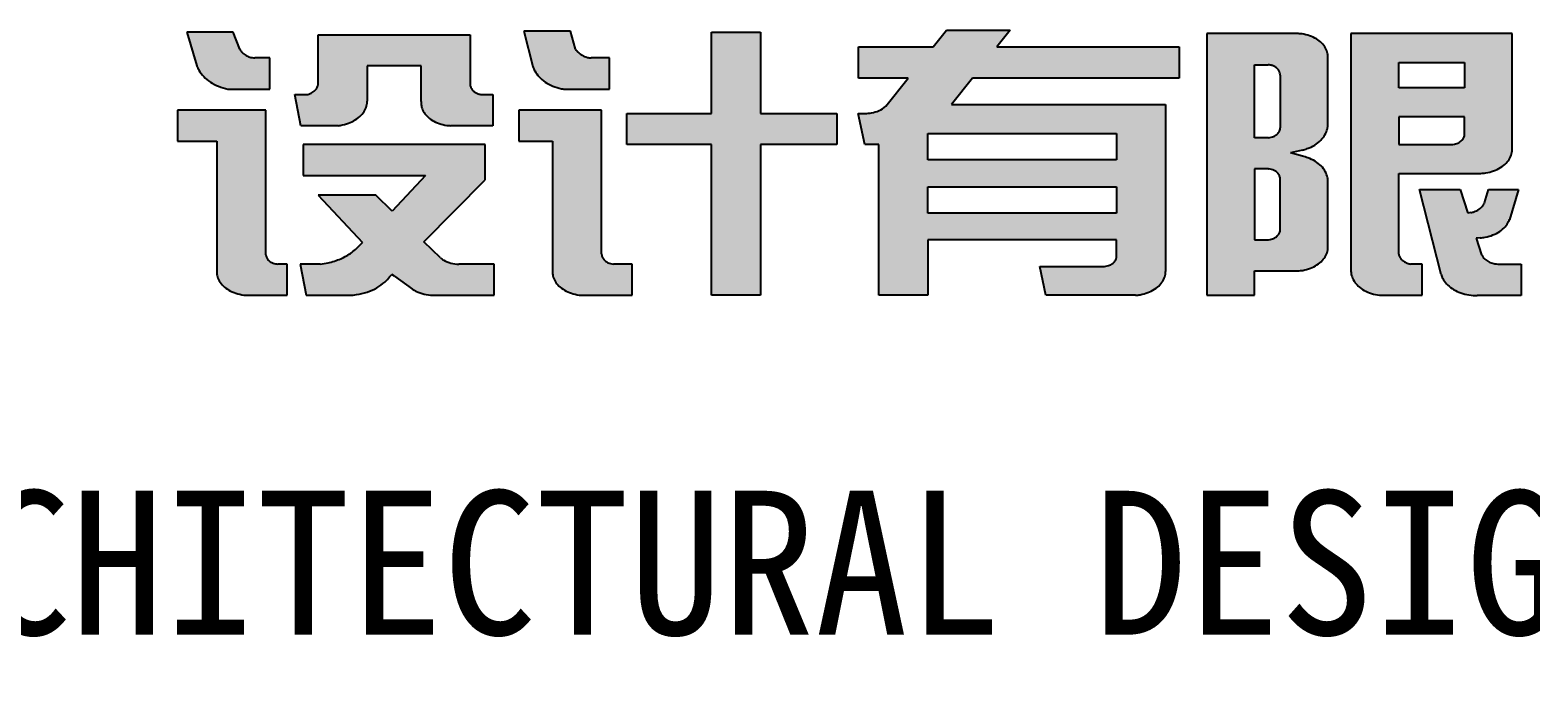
# Model space of a CAD drawing. Extents: x -138012 to 2129925, y -311560 to 0.
# Drawn here: x 1074190 to 1076049, y -142305 to -141511 of the extents above; entities that cross this region are included whole.
import ezdxf
from ezdxf.enums import TextEntityAlignment as Align

# ---------------------------------------------------------------- set-up
doc = ezdxf.new("R2010")
doc.units = 0
doc.header["$LTSCALE"] = 1000
doc.header["$MEASUREMENT"] = 0
doc.layers.get('0').update_dxf_attribs({"linetype": 'CONTINUOUS'})
for name, color, linetype in [('TEXT', 7, 'CONTINUOUS'), ('WALL', 6, 'CONTINUOUS'), ('图框', 4, 'CONTINUOUS')]:
    doc.layers.add(name, color=color, linetype=linetype)
doc.styles.add('图框艺术体', font='simhei.ttf', dxfattribs={"width": 0.9})

# ---------------------------------------------------------------- blocks, each defined once
blk = doc.blocks.new('A4')
h = blk.add_hatch(color=0)
h.dxf.hatch_style = 1
edge = h.paths.add_edge_path()
edge.add_line((500502.2, 391777.2), (500484.5, 391777.2))
edge.add_spline(control_points=[(500484.5, 391777.2), (500482.2, 391777.4), (500480.3, 391777.8), (500476.5, 391779), (500474.7, 391779.9), (500471.3, 391782.2), (500469.8, 391783.6), (500467.9, 391786), (500467.3, 391786.9), (500466.6, 391788.3)], knot_values=[0.394941, 0.394941, 0.394941, 0.394941, 0.676796, 0.676796, 0.982391, 0.982391, 1.287985, 1.287985, 1.457203, 1.457203, 1.457203, 1.457203], degree=3, periodic=0)
edge.add_line((500466.6, 391788.3), (500458.8, 391810.1))
edge.add_line((500458.8, 391810.1), (500403.6, 391810.1))
edge.add_line((500403.6, 391810.1), (500415.5, 391767.3))
edge.add_spline(control_points=[(500415.5, 391767.3), (500416.1, 391765.4), (500416.9, 391763.4), (500419.4, 391758.7), (500421.3, 391756), (500425.9, 391750.9), (500428.6, 391748.6), (500434.5, 391744.4), (500437.8, 391742.6), (500444.8, 391739.6), (500448.6, 391738.4), (500452.6, 391737.5), (500452.8, 391737.5), (500453, 391737.4)], knot_values=[0.250217, 0.250217, 0.250217, 0.250217, 0.400893, 0.400893, 0.626647, 0.626647, 0.852401, 0.852401, 1.078155, 1.078155, 1.303909, 1.303909, 1.314573, 1.314573, 1.314573, 1.314573], degree=3, periodic=0)
edge.add_line((500453, 391737.4), (500502.2, 391737.4))
edge.add_line((500502.2, 391737.4), (500502.2, 391777.2))
edge = h.paths.add_edge_path()
edge.add_line((500497.4, 391710.7), (500392.4, 391710.7))
edge.add_line((500392.4, 391710.7), (500392.4, 391671))
edge.add_line((500392.4, 391671), (500439, 391671))
edge.add_line((500439, 391671), (500439, 391505))
edge.add_spline(control_points=[(500439, 391505), (500439, 391503.2), (500439.1, 391501.5), (500440, 391497.4), (500440.9, 391495.1), (500443.3, 391490.5), (500444.9, 391488.4), (500448.8, 391484.4), (500451.1, 391482.5), (500456.1, 391479.4), (500458.9, 391478), (500464.9, 391475.9), (500468, 391475.2), (500472.3, 391474.6), (500473.3, 391474.5), (500474.2, 391474.4)], knot_values=[3.133189, 3.133189, 3.133189, 3.133189, 3.307114, 3.307114, 3.554268, 3.554268, 3.801423, 3.801423, 4.048577, 4.048577, 4.295731, 4.295731, 4.542885, 4.542885, 4.61825, 4.61825, 4.61825, 4.61825], degree=3, periodic=0)
edge.add_line((500474.2, 391474.4), (500522.9, 391474.4))
edge.add_line((500522.9, 391474.4), (500522.9, 391514.2))
edge.add_line((500522.9, 391514.2), (500511.9, 391514.2))
edge.add_spline(control_points=[(500511.9, 391514.2), (500509.8, 391514.3), (500508, 391514.7), (500505.1, 391515.8), (500503.9, 391516.5), (500501.8, 391517.9), (500500.9, 391518.8), (500499.3, 391520.8), (500498.6, 391521.9), (500497.9, 391523.8), (500497.6, 391524.6), (500497.4, 391526.1)], knot_values=[0.137449, 0.137449, 0.137449, 0.137449, 0.510359, 0.510359, 0.777646, 0.777646, 1.044934, 1.044934, 1.312222, 1.312222, 1.484048, 1.484048, 1.484048, 1.484048], degree=3, periodic=0)
edge.add_line((500497.4, 391526.1), (500497.4, 391710.7))
edge = h.paths.add_edge_path()
edge.add_spline(control_points=[(500583.1, 391690.8), (500585, 391691), (500586.9, 391691.3), (500592, 391692.4), (500595.1, 391693.5), (500600.9, 391696.1), (500603.5, 391697.7), (500608.3, 391701.3), (500610.4, 391703.3), (500613.8, 391707.6), (500615.2, 391709.9), (500617.3, 391714.7), (500617.9, 391717.2), (500618.3, 391720.4), (500618.3, 391721.3), (500618.3, 391722.1)], knot_values=[-1.435016, -1.435016, -1.435016, -1.435016, -1.296164, -1.296164, -1.054417, -1.054417, -0.812669, -0.812669, -0.570922, -0.570922, -0.329174, -0.329174, -0.087427, -0.087427, -0.008817, -0.008817, -0.008817, -0.008817], degree=3, periodic=0)
edge.add_line((500618.3, 391722.1), (500618.3, 391767.2))
edge.add_line((500618.3, 391767.2), (500682.3, 391767.2))
edge.add_line((500682.3, 391767.2), (500682.3, 391721.5))
edge.add_spline(control_points=[(500682.3, 391721.5), (500682.3, 391719.6), (500682.4, 391718), (500683.1, 391714), (500683.8, 391711.6), (500686.1, 391707.2), (500687.6, 391705), (500691.3, 391701.1), (500693.4, 391699.2), (500698.3, 391696.1), (500701, 391694.7), (500706.8, 391692.5), (500709.8, 391691.7), (500714.6, 391691), (500716.2, 391690.9), (500717.9, 391690.8)], knot_values=[-0.037851, -0.037851, -0.037851, -0.037851, 0.137966, 0.137966, 0.387157, 0.387157, 0.636348, 0.636348, 0.885539, 0.885539, 1.13473, 1.13473, 1.383921, 1.383921, 1.510622, 1.510622, 1.510622, 1.510622], degree=3, periodic=0)
edge.add_line((500717.9, 391690.8), (500767.9, 391690.8))
edge.add_line((500767.9, 391690.8), (500767.9, 391730.5))
edge.add_line((500767.9, 391730.5), (500754.9, 391730.5))
edge.add_spline(control_points=[(500754.9, 391730.5), (500753.1, 391730.7), (500751.8, 391731), (500749.3, 391731.8), (500748.2, 391732.4), (500746.1, 391733.7), (500745.2, 391734.4), (500743.5, 391736.2), (500742.8, 391737.1), (500741.6, 391739.2), (500741.2, 391740.4), (500740.8, 391742.4), (500740.7, 391743.2), (500740.7, 391744)], knot_values=[3.129563, 3.129563, 3.129563, 3.129563, 3.406533, 3.406533, 3.656908, 3.656908, 3.907283, 3.907283, 4.157658, 4.157658, 4.408033, 4.408033, 4.578286, 4.578286, 4.578286, 4.578286], degree=3, periodic=0)
edge.add_line((500740.7, 391744), (500740.7, 391806.9))
edge.add_line((500740.7, 391806.9), (500559.9, 391806.9))
edge.add_line((500559.9, 391806.9), (500559.9, 391743.4))
edge.add_spline(control_points=[(500559.9, 391743.4), (500559.5, 391741.1), (500559, 391740), (500557.5, 391737.3), (500556.3, 391735.9), (500553.5, 391733.5), (500552, 391732.5), (500549.2, 391731.3), (500548.2, 391730.9), (500546, 391730.5)], knot_values=[-1.252424, -1.252424, -1.252424, -1.252424, -1.030759, -1.030759, -0.713538, -0.713538, -0.396316, -0.396316, -0.206128, -0.206128, -0.206128, -0.206128], degree=3, periodic=0)
edge.add_line((500546, 391730.5), (500532, 391730.5))
edge.add_line((500532, 391730.5), (500539.3, 391690.8))
edge.add_line((500539.3, 391690.8), (500583.1, 391690.8))
edge = h.paths.add_edge_path()
edge.add_line((500758.7, 391666.9), (500542, 391666.9))
edge.add_line((500542, 391666.9), (500542, 391627.2))
edge.add_line((500542, 391627.2), (500687.6, 391627.2))
edge.add_line((500687.6, 391627.2), (500647.9, 391581.9))
edge.add_line((500647.9, 391581.9), (500628.5, 391602.2))
edge.add_line((500628.5, 391602.2), (500559.9, 391602.2))
edge.add_line((500559.9, 391602.2), (500612.5, 391541.9))
edge.add_line((500612.5, 391541.9), (500610.3, 391539.4))
edge.add_spline(control_points=[(500610.3, 391539.4), (500607.3, 391535.6), (500603.8, 391532.1), (500595.8, 391526), (500591.4, 391523.3), (500581.9, 391518.8), (500576.8, 391517.1), (500568.7, 391515.1), (500565.7, 391514.6), (500562.2, 391514.2)], knot_values=[-1.409226, -1.409226, -1.409226, -1.409226, -1.173081, -1.173081, -0.935772, -0.935772, -0.698463, -0.698463, -0.567547, -0.567547, -0.567547, -0.567547], degree=3, periodic=0)
edge.add_line((500562.2, 391514.2), (500538.4, 391514.2))
edge.add_line((500538.4, 391514.2), (500545.7, 391474.4))
edge.add_line((500545.7, 391474.4), (500597.6, 391474.4))
edge.add_spline(control_points=[(500597.6, 391474.4), (500600.2, 391474.6), (500602.8, 391474.8), (500609.7, 391475.9), (500614, 391477), (500622.1, 391480), (500626, 391481.8), (500633.1, 391486.1), (500636.3, 391488.5), (500641.3, 391493.3), (500643.2, 391495.5), (500644.9, 391497.9)], knot_values=[-1.506139, -1.506139, -1.506139, -1.506139, -1.375629, -1.375629, -1.149297, -1.149297, -0.922964, -0.922964, -0.696632, -0.696632, -0.520968, -0.520968, -0.520968, -0.520968], degree=3, periodic=0)
edge.add_line((500644.9, 391497.9), (500647.5, 391501.1))
edge.add_line((500647.5, 391501.1), (500650.6, 391498.7))
edge.add_line((500650.6, 391498.7), (500671.9, 391482.2))
edge.add_spline(control_points=[(500671.9, 391482.2), (500673.4, 391481.2), (500675, 391480.3), (500679.6, 391478), (500682.7, 391476.8), (500689.3, 391475.1), (500692.7, 391474.6), (500696.1, 391474.4), (500696.1, 391474.4), (500696.2, 391474.4)], knot_values=[0.873676, 0.873676, 0.873676, 0.873676, 1.017318, 1.017318, 1.259034, 1.259034, 1.50075, 1.50075, 1.502459, 1.502459, 1.502459, 1.502459], degree=3, periodic=0)
edge.add_line((500696.2, 391474.4), (500769.4, 391474.4))
edge.add_line((500769.4, 391474.4), (500769.4, 391514.1))
edge.add_line((500769.4, 391514.1), (500727.2, 391514.1))
edge.add_spline(control_points=[(500727.2, 391514.1), (500724, 391514.2), (500720.9, 391514.7), (500714.9, 391516.3), (500712, 391517.6), (500708.1, 391520), (500706.8, 391520.9), (500705.3, 391522.2)], knot_values=[0.763733, 0.763733, 0.763733, 0.763733, 1.065073, 1.065073, 1.375122, 1.375122, 1.537147, 1.537147, 1.537147, 1.537147], degree=3, periodic=0)
edge.add_line((500705.3, 391522.2), (500685.6, 391542.5))
edge.add_line((500685.6, 391542.5), (500758.7, 391621.9))
edge.add_line((500758.7, 391621.9), (500758.7, 391666.9))
at = {"layer": 'WALL', "color": 0}
for p, q in [((500458.8, 391810.1), (500403.6, 391810.1)), ((500403.6, 391810.1), (500415.5, 391767.3)), ((500466.6, 391788.3), (500458.8, 391810.1)), ((500559.9, 391743.4), (500559.9, 391806.9)), ((500559.9, 391806.9), (500740.7, 391806.9)), ((500740.7, 391806.9), (500740.7, 391744)), ((500502.2, 391777.2), (500484.5, 391777.2)), ((500502.2, 391737.4), (500502.2, 391777.2)), ((500682.3, 391767.2), (500618.3, 391767.2)), ((500618.3, 391767.2), (500618.3, 391722.1)), ((500682.3, 391721.5), (500682.3, 391767.2)), ((500453, 391737.4), (500502.2, 391737.4)), ((500539.3, 391690.8), (500532, 391730.5)), ((500532, 391730.5), (500546, 391730.5)), ((500754.9, 391730.5), (500767.9, 391730.5)), ((500767.9, 391730.5), (500767.9, 391690.8)), ((500497.4, 391710.7), (500392.4, 391710.7)), ((500392.4, 391710.7), (500392.4, 391671)), ((500497.4, 391526.1), (500497.4, 391710.7)), ((500583.1, 391690.8), (500539.3, 391690.8)), ((500767.9, 391690.8), (500717.9, 391690.8)), ((500392.4, 391671), (500439, 391671)), ((500439, 391671), (500439, 391505)), ((500758.7, 391666.9), (500542, 391666.9)), ((500542, 391666.9), (500542, 391627.2)), ((500758.7, 391621.9), (500758.7, 391666.9)), ((500542, 391627.2), (500687.6, 391627.2)), ((500687.6, 391627.2), (500647.9, 391581.9)), ((500685.6, 391542.5), (500758.7, 391621.9)), ((500628.5, 391602.2), (500559.9, 391602.2)), ((500559.9, 391602.2), (500612.5, 391541.9)), ((500647.9, 391581.9), (500628.5, 391602.2)), ((500610.3, 391539.4), (500612.5, 391541.9)), ((500705.3, 391522.2), (500685.6, 391542.5)), ((500522.9, 391514.2), (500511.9, 391514.2)), ((500522.9, 391474.4), (500522.9, 391514.2)), ((500562.2, 391514.2), (500538.4, 391514.2)), ((500538.4, 391514.2), (500545.7, 391474.4)), ((500769.4, 391514.1), (500727.2, 391514.1)), ((500769.4, 391474.4), (500769.4, 391514.1)), ((500644.9, 391497.9), (500647.5, 391501.1)), ((500650.6, 391498.7), (500647.5, 391501.1)), ((500650.6, 391498.7), (500672, 391482.1)), ((500474.2, 391474.4), (500522.9, 391474.4)), ((500545.7, 391474.4), (500597.6, 391474.4)), ((500696.2, 391474.4), (500769.4, 391474.4))]:
    blk.add_line(p, q, dxfattribs=at)
for points, knots in [([(500466.6, 391788.3), (500467.3, 391786.9), (500467.9, 391786), (500469.8, 391783.6), (500471.3, 391782.2), (500474.7, 391779.9), (500476.5, 391779), (500480.3, 391777.8), (500482.2, 391777.4), (500484.5, 391777.2)], [0.394941, 0.394941, 0.394941, 0.394941, 0.564158, 0.564158, 0.869753, 0.869753, 1.175347, 1.175347, 1.457203, 1.457203, 1.457203, 1.457203]), ([(500415.5, 391767.3), (500416.1, 391765.4), (500416.9, 391763.4), (500419.4, 391758.7), (500421.3, 391756), (500425.9, 391750.9), (500428.6, 391748.6), (500434.5, 391744.4), (500437.8, 391742.6), (500444.8, 391739.6), (500448.6, 391738.4), (500452.6, 391737.5), (500452.8, 391737.5), (500453, 391737.4)], [0.250217, 0.250217, 0.250217, 0.250217, 0.400893, 0.400893, 0.626647, 0.626647, 0.852401, 0.852401, 1.078155, 1.078155, 1.303909, 1.303909, 1.314573, 1.314573, 1.314573, 1.314573]), ([(500546, 391730.5), (500548.2, 391730.9), (500549.2, 391731.3), (500552, 391732.5), (500553.5, 391733.5), (500556.3, 391735.9), (500557.5, 391737.3), (500559, 391740), (500559.5, 391741.1), (500559.9, 391743.4)], [-1.252424, -1.252424, -1.252424, -1.252424, -1.062236, -1.062236, -0.745014, -0.745014, -0.427792, -0.427792, -0.206128, -0.206128, -0.206128, -0.206128]), ([(500740.7, 391744), (500740.7, 391743.2), (500740.8, 391742.4), (500741.2, 391740.4), (500741.6, 391739.2), (500742.8, 391737.1), (500743.5, 391736.2), (500745.2, 391734.4), (500746.1, 391733.7), (500748.2, 391732.4), (500749.3, 391731.8), (500751.8, 391731), (500753.1, 391730.7), (500754.9, 391730.5)], [3.129563, 3.129563, 3.129563, 3.129563, 3.299816, 3.299816, 3.550191, 3.550191, 3.800566, 3.800566, 4.050941, 4.050941, 4.301316, 4.301316, 4.578286, 4.578286, 4.578286, 4.578286]), ([(500583.1, 391690.8), (500585, 391691), (500586.9, 391691.3), (500592, 391692.4), (500595.1, 391693.5), (500600.9, 391696.1), (500603.5, 391697.7), (500608.3, 391701.3), (500610.4, 391703.3), (500613.8, 391707.6), (500615.2, 391709.9), (500617.3, 391714.7), (500617.9, 391717.2), (500618.3, 391720.4), (500618.3, 391721.3), (500618.3, 391722.1)], [-1.435016, -1.435016, -1.435016, -1.435016, -1.296164, -1.296164, -1.054417, -1.054417, -0.812669, -0.812669, -0.570922, -0.570922, -0.329174, -0.329174, -0.087427, -0.087427, -0.008817, -0.008817, -0.008817, -0.008817]), ([(500682.3, 391721.5), (500682.3, 391719.6), (500682.4, 391718), (500683.1, 391714), (500683.8, 391711.6), (500686.1, 391707.2), (500687.6, 391705), (500691.3, 391701.1), (500693.4, 391699.2), (500698.3, 391696.1), (500701, 391694.7), (500706.8, 391692.5), (500709.8, 391691.7), (500714.6, 391691), (500716.2, 391690.9), (500717.9, 391690.8)], [-0.037851, -0.037851, -0.037851, -0.037851, 0.137966, 0.137966, 0.387157, 0.387157, 0.636348, 0.636348, 0.885539, 0.885539, 1.13473, 1.13473, 1.383921, 1.383921, 1.510622, 1.510622, 1.510622, 1.510622]), ([(500562.2, 391514.2), (500565.7, 391514.6), (500568.7, 391515.1), (500576.8, 391517.1), (500581.9, 391518.8), (500591.4, 391523.3), (500595.8, 391526), (500603.8, 391532.1), (500607.3, 391535.6), (500610.3, 391539.4)], [-1.4092258, -1.4092258, -1.4092258, -1.4092258, -1.2783104, -1.2783104, -1.0410011, -1.0410011, -0.8036919, -0.8036919, -0.5675473, -0.5675473, -0.5675473, -0.5675473]), ([(500497.4, 391526.1), (500497.6, 391524.6), (500497.9, 391523.8), (500498.6, 391521.9), (500499.3, 391520.8), (500500.9, 391518.8), (500501.8, 391517.9), (500503.9, 391516.5), (500505.1, 391515.8), (500508, 391514.7), (500509.8, 391514.3), (500511.9, 391514.2)], [0.137449, 0.137449, 0.137449, 0.137449, 0.309276, 0.309276, 0.576564, 0.576564, 0.843851, 0.843851, 1.111139, 1.111139, 1.484048, 1.484048, 1.484048, 1.484048]), ([(500705.3, 391522.2), (500706.8, 391520.9), (500708.1, 391520), (500712, 391517.6), (500714.9, 391516.3), (500720.9, 391514.7), (500724, 391514.2), (500727.2, 391514.1)], [0.7637332, 0.7637332, 0.7637332, 0.7637332, 0.9257587, 0.9257587, 1.2358071, 1.2358071, 1.5371473, 1.5371473, 1.5371473, 1.5371473]), ([(500439, 391505), (500439, 391503.2), (500439.1, 391501.5), (500440, 391497.4), (500440.9, 391495.1), (500443.3, 391490.5), (500444.9, 391488.4), (500448.8, 391484.4), (500451.1, 391482.5), (500456.1, 391479.4), (500458.9, 391478), (500464.9, 391475.9), (500468, 391475.2), (500472.3, 391474.6), (500473.3, 391474.5), (500474.2, 391474.4)], [3.133189, 3.133189, 3.133189, 3.133189, 3.307114, 3.307114, 3.554268, 3.554268, 3.801423, 3.801423, 4.048577, 4.048577, 4.295731, 4.295731, 4.542885, 4.542885, 4.61825, 4.61825, 4.61825, 4.61825]), ([(500597.6, 391474.4), (500600.2, 391474.6), (500602.8, 391474.8), (500609.7, 391475.9), (500614, 391477), (500622.1, 391480), (500626, 391481.8), (500633.1, 391486.1), (500636.3, 391488.5), (500641.3, 391493.3), (500643.2, 391495.5), (500644.9, 391497.9)], [-1.5061392, -1.5061392, -1.5061392, -1.5061392, -1.375629, -1.375629, -1.1492967, -1.1492967, -0.9229643, -0.9229643, -0.696632, -0.696632, -0.520968, -0.520968, -0.520968, -0.520968]), ([(500671.8, 391482.3), (500673.3, 391481.2), (500675, 391480.3), (500679.6, 391478), (500682.7, 391476.8), (500689.3, 391475.1), (500692.7, 391474.6), (500696.1, 391474.4), (500696.1, 391474.4), (500696.2, 391474.4)], [0.8703339, 0.8703339, 0.8703339, 0.8703339, 1.0173179, 1.0173179, 1.2590341, 1.2590341, 1.5007502, 1.5007502, 1.5024585, 1.5024585, 1.5024585, 1.5024585])]:
    blk.add_open_spline(points, degree=3, knots=knots, dxfattribs=at)
blk = doc.blocks.new('A5')
h = blk.add_hatch(color=0)
h.dxf.hatch_style = 1
edge = h.paths.add_edge_path()
edge.add_line((500921.1, 391777.2), (500899.2, 391777.2))
edge.add_spline(control_points=[(500899.2, 391777.2), (500897.4, 391777.4), (500896, 391777.6), (500892.4, 391778.6), (500890.3, 391779.5), (500886.4, 391781.8), (500884.7, 391783.2), (500882.4, 391785.7), (500881.7, 391786.6), (500880.7, 391788.6)], knot_values=[3.593865, 3.593865, 3.593865, 3.593865, 3.782162, 3.782162, 4.095285, 4.095285, 4.408408, 4.408408, 4.57662, 4.57662, 4.57662, 4.57662], degree=3, periodic=0)
edge.add_line((500880.7, 391788.6), (500874.4, 391811.5))
edge.add_line((500874.4, 391811.5), (500819.2, 391811.5))
edge.add_line((500819.2, 391811.5), (500829.9, 391766.3))
edge.add_spline(control_points=[(500829.9, 391766.3), (500830.4, 391764.4), (500831.2, 391762.6), (500833.4, 391758.1), (500835.1, 391755.5), (500839.3, 391750.7), (500841.7, 391748.5), (500847.2, 391744.6), (500850.3, 391742.8), (500856.8, 391740), (500860.3, 391738.8), (500864.9, 391737.8), (500865.8, 391737.6), (500866.8, 391737.5)], knot_values=[3.364435, 3.364435, 3.364435, 3.364435, 3.521478, 3.521478, 3.75126, 3.75126, 3.981041, 3.981041, 4.210823, 4.210823, 4.440604, 4.440604, 4.499937, 4.499937, 4.499937, 4.499937], degree=3, periodic=0)
edge.add_line((500866.8, 391737.5), (500921.1, 391737.5))
edge.add_line((500921.1, 391737.5), (500921.1, 391777.2))
edge = h.paths.add_edge_path()
edge.add_line((500911.6, 391710.7), (500813, 391710.7))
edge.add_line((500813, 391710.7), (500813, 391671))
edge.add_line((500813, 391671), (500853.2, 391671))
edge.add_line((500853.2, 391671), (500853.2, 391504.4))
edge.add_spline(control_points=[(500853.2, 391504.4), (500853.1, 391502.7), (500853.3, 391501), (500854.1, 391497), (500855, 391494.7), (500857.4, 391490.2), (500859, 391488.1), (500862.8, 391484.2), (500865, 391482.4), (500870, 391479.3), (500872.7, 391478), (500878.5, 391475.9), (500881.6, 391475.2), (500886, 391474.6), (500887.1, 391474.5), (500888.3, 391474.4)], knot_values=[3.130245, 3.130245, 3.130245, 3.130245, 3.305782, 3.305782, 3.553866, 3.553866, 3.801951, 3.801951, 4.050036, 4.050036, 4.29812, 4.29812, 4.546205, 4.546205, 4.636943, 4.636943, 4.636943, 4.636943], degree=3, periodic=0)
edge.add_line((500888.3, 391474.4), (500948.2, 391474.4))
edge.add_line((500948.2, 391474.4), (500948.2, 391514.2))
edge.add_line((500948.2, 391514.2), (500925.7, 391514.2))
edge.add_spline(control_points=[(500925.7, 391514.2), (500923.1, 391514.5), (500921.2, 391515.1), (500918.2, 391516.5), (500917.1, 391517.3), (500915.2, 391518.9), (500914.4, 391519.9), (500913, 391522), (500912.4, 391523.1), (500911.8, 391525.1), (500911.7, 391525.9), (500911.6, 391527.1)], knot_values=[0.064192, 0.064192, 0.064192, 0.064192, 0.463344, 0.463344, 0.720695, 0.720695, 0.978045, 0.978045, 1.235395, 1.235395, 1.405482, 1.405482, 1.405482, 1.405482], degree=3, periodic=0)
edge.add_line((500911.6, 391527.1), (500911.6, 391710.7))
h.paths.add_polyline_path([(501191.6, 391706.5), (501100.9, 391706.5), (501100.9, 391810.1), (501042.5, 391810.1), (501042.5, 391706.5), (500941.8, 391706.5), (500941.8, 391666.8), (501042.5, 391666.8), (501042.5, 391474.4), (501100.9, 391474.4), (501100.9, 391666.8), (501191.6, 391666.8)])
at = {"layer": 'WALL', "color": 0}
for p, q in [((500874.4, 391811.5), (500819.2, 391811.5)), ((500819.2, 391811.5), (500829.9, 391766.3)), ((500880.7, 391788.6), (500874.4, 391811.5)), ((501042.5, 391706.5), (501042.5, 391810.1)), ((501042.5, 391810.1), (501100.9, 391810.1)), ((501100.9, 391810.1), (501100.9, 391706.5)), ((500921.1, 391777.2), (500899.2, 391777.2)), ((500921.1, 391737.5), (500921.1, 391777.2)), ((500866.8, 391737.5), (500921.1, 391737.5)), ((500911.6, 391710.7), (500813, 391710.7)), ((500813, 391710.7), (500813, 391671)), ((500911.6, 391527.1), (500911.6, 391710.7)), ((500941.8, 391666.8), (500941.8, 391706.5)), ((500941.8, 391706.5), (501042.5, 391706.5)), ((501100.9, 391706.5), (501191.6, 391706.5)), ((501191.6, 391706.5), (501191.6, 391666.8)), ((500813, 391671), (500853.2, 391671)), ((500853.2, 391671), (500853.2, 391504.4)), ((501042.5, 391666.8), (500941.8, 391666.8)), ((501042.5, 391474.4), (501042.5, 391666.8)), ((501191.6, 391666.8), (501100.9, 391666.8)), ((501100.9, 391666.8), (501100.9, 391474.4)), ((500948.2, 391514.2), (500925.7, 391514.2)), ((500948.2, 391474.4), (500948.2, 391514.2)), ((500888.3, 391474.4), (500948.2, 391474.4)), ((501100.9, 391474.4), (501042.5, 391474.4))]:
    blk.add_line(p, q, dxfattribs=at)
for points, knots in [([(500880.7, 391788.6), (500881.7, 391786.6), (500882.4, 391785.7), (500884.7, 391783.2), (500886.4, 391781.8), (500890.3, 391779.5), (500892.4, 391778.6), (500896, 391777.6), (500897.4, 391777.4), (500899.2, 391777.2)], [3.5938651, 3.5938651, 3.5938651, 3.5938651, 3.7620771, 3.7620771, 4.0752004, 4.0752004, 4.3883237, 4.3883237, 4.5766201, 4.5766201, 4.5766201, 4.5766201]), ([(500829.9, 391766.3), (500830.4, 391764.4), (500831.2, 391762.6), (500833.4, 391758.1), (500835.1, 391755.5), (500839.3, 391750.7), (500841.7, 391748.5), (500847.2, 391744.6), (500850.3, 391742.8), (500856.8, 391740), (500860.3, 391738.8), (500864.9, 391737.8), (500865.8, 391737.6), (500866.8, 391737.5)], [3.364435, 3.364435, 3.364435, 3.364435, 3.521478, 3.521478, 3.75126, 3.75126, 3.981041, 3.981041, 4.210823, 4.210823, 4.440604, 4.440604, 4.499937, 4.499937, 4.499937, 4.499937]), ([(500911.6, 391527.1), (500911.7, 391525.9), (500911.8, 391525.1), (500912.4, 391523.1), (500913, 391522), (500914.4, 391519.9), (500915.2, 391518.9), (500917.1, 391517.3), (500918.2, 391516.5), (500921.2, 391515.1), (500923.1, 391514.5), (500925.7, 391514.2)], [0.064192, 0.064192, 0.064192, 0.064192, 0.234279, 0.234279, 0.49163, 0.49163, 0.74898, 0.74898, 1.00633, 1.00633, 1.405482, 1.405482, 1.405482, 1.405482]), ([(500853.2, 391504.4), (500853.1, 391502.7), (500853.3, 391501), (500854.1, 391497), (500855, 391494.7), (500857.4, 391490.2), (500859, 391488.1), (500862.8, 391484.2), (500865, 391482.4), (500870, 391479.3), (500872.7, 391478), (500878.5, 391475.9), (500881.6, 391475.2), (500886, 391474.6), (500887.1, 391474.5), (500888.3, 391474.4)], [3.130245, 3.130245, 3.130245, 3.130245, 3.305782, 3.305782, 3.553866, 3.553866, 3.801951, 3.801951, 4.050036, 4.050036, 4.29812, 4.29812, 4.546205, 4.546205, 4.636943, 4.636943, 4.636943, 4.636943])]:
    blk.add_open_spline(points, degree=3, knots=knots, dxfattribs=at)
blk = doc.blocks.new('A6')
h = blk.add_hatch(color=0)
h.dxf.hatch_style = 1
edge = h.paths.add_edge_path()
edge.add_line((501616.2, 391791.3), (501399.2, 391791.3))
edge.add_line((501399.2, 391791.3), (501415, 391812.9))
edge.add_line((501415, 391812.9), (501339.4, 391812.9))
edge.add_line((501339.4, 391812.9), (501323.4, 391791.3))
edge.add_line((501323.4, 391791.3), (501234.4, 391791.3))
edge.add_line((501234.4, 391791.3), (501234.4, 391751.6))
edge.add_line((501234.4, 391751.6), (501293.9, 391751.6))
edge.add_line((501293.9, 391751.6), (501267.1, 391715.6))
edge.add_spline(control_points=[(501267.1, 391715.6), (501264.3, 391713), (501261.8, 391711.4), (501256.2, 391708.7), (501253.1, 391707.7), (501248.2, 391706.8), (501246.5, 391706.6), (501244.5, 391706.5)], knot_values=[1.644527, 1.644527, 1.644527, 1.644527, 1.931233, 1.931233, 2.235291, 2.235291, 2.395635, 2.395635, 2.395635, 2.395635], degree=3, periodic=0)
edge.add_line((501244.5, 391706.5), (501234.1, 391706.5))
edge.add_line((501234.1, 391706.5), (501242.1, 391666.7))
edge.add_line((501242.1, 391666.7), (501258.7, 391666.7))
edge.add_line((501258.7, 391666.7), (501258.7, 391474.4))
edge.add_line((501258.7, 391474.4), (501317.1, 391474.4))
edge.add_line((501317.1, 391474.4), (501317.1, 391545.1))
edge.add_line((501317.1, 391545.1), (501541.9, 391545.1))
edge.add_line((501541.9, 391545.1), (501541.9, 391523.7))
edge.add_spline(control_points=[(501541.9, 391524.5), (501541.8, 391523.2), (501541.6, 391522), (501540.8, 391519.5), (501540.1, 391518.2), (501538.3, 391516), (501537.3, 391515), (501534.5, 391513.1), (501532.6, 391512.3), (501529.8, 391511.6), (501528.8, 391511.4), (501527.4, 391511.3)], knot_values=[1.672982, 1.672982, 1.672982, 1.672982, 1.933609, 1.933609, 2.229958, 2.229958, 2.526308, 2.526308, 2.931812, 2.931812, 3.134564, 3.134564, 3.134564, 3.134564], degree=3, periodic=0)
edge.add_line((501527.4, 391511.3), (501450.4, 391511.3))
edge.add_line((501450.4, 391511.3), (501457.6, 391474.4))
edge.add_line((501457.6, 391474.4), (501564.3, 391474.4))
edge.add_spline(control_points=[(501564.3, 391474.4), (501566.2, 391474.6), (501568, 391474.8), (501573.1, 391475.7), (501576.2, 391476.6), (501581.9, 391479), (501584.6, 391480.4), (501589.5, 391483.8), (501591.6, 391485.7), (501595.2, 391489.8), (501596.7, 391492), (501598.9, 391496.6), (501599.7, 391499), (501600.2, 391502.5), (501600.3, 391503.6), (501600.3, 391504.7)], knot_values=[-1.487536, -1.487536, -1.487536, -1.487536, -1.345791, -1.345791, -1.101522, -1.101522, -0.857254, -0.857254, -0.612985, -0.612985, -0.368717, -0.368717, -0.124448, -0.124448, -0.010199, -0.010199, -0.010199, -0.010199], degree=3, periodic=0)
edge.add_line((501600.3, 391504.7), (501600.3, 391717.8))
edge.add_line((501600.3, 391717.8), (501345.4, 391717.8))
edge.add_line((501345.4, 391717.8), (501370.2, 391751.6))
edge.add_line((501370.2, 391751.6), (501616.2, 391751.6))
edge.add_line((501616.2, 391751.6), (501616.2, 391791.3))
h.paths.add_polyline_path([(501541.9, 391680.9), (501541.9, 391647.1), (501317.1, 391647.1), (501317.1, 391680.9)], flags=16)
h.paths.add_polyline_path([(501541.9, 391613), (501541.9, 391579.2), (501317.1, 391579.2), (501317.1, 391613)], flags=16)
at = {"layer": 'WALL', "color": 0}
for p, q in [((501323.4, 391791.3), (501339.4, 391812.9)), ((501339.4, 391812.9), (501415, 391812.9)), ((501415, 391812.9), (501399.2, 391791.3)), ((501234.4, 391751.6), (501234.4, 391791.3)), ((501234.4, 391791.3), (501323.4, 391791.3)), ((501399.2, 391791.3), (501616.2, 391791.3)), ((501616.2, 391791.3), (501616.2, 391751.6)), ((501293.9, 391751.6), (501234.4, 391751.6)), ((501267.1, 391715.6), (501293.9, 391751.6)), ((501370.2, 391751.6), (501345.4, 391717.8)), ((501616.2, 391751.6), (501370.2, 391751.6)), ((501345.4, 391717.8), (501600.3, 391717.8)), ((501600.3, 391717.8), (501600.3, 391504.7)), ((501242.1, 391666.7), (501234.1, 391706.5)), ((501234.1, 391706.5), (501244.5, 391706.5)), ((501317.1, 391680.9), (501541.9, 391680.9)), ((501317.1, 391647.1), (501317.1, 391680.9)), ((501541.9, 391680.9), (501541.9, 391647.1)), ((501258.7, 391666.7), (501242.1, 391666.7)), ((501258.7, 391474.4), (501258.7, 391666.7)), ((501541.9, 391647.1), (501317.1, 391647.1)), ((501317.1, 391613), (501541.9, 391613)), ((501317.1, 391579.2), (501317.1, 391613)), ((501541.9, 391613), (501541.9, 391579.2)), ((501541.9, 391579.2), (501317.1, 391579.2)), ((501541.9, 391545.1), (501317.1, 391545.1)), ((501317.1, 391545.1), (501317.1, 391474.4)), ((501541.9, 391524.5), (501541.9, 391545.1)), ((501450.4, 391511.3), (501527.4, 391511.3)), ((501457.6, 391474.4), (501450.4, 391511.3)), ((501317.1, 391474.4), (501258.7, 391474.4)), ((501564.3, 391474.4), (501457.6, 391474.4))]:
    blk.add_line(p, q, dxfattribs=at)
for points, knots in [([(501244.5, 391706.5), (501246.5, 391706.6), (501248.2, 391706.8), (501253.1, 391707.7), (501256.2, 391708.7), (501261.8, 391711.4), (501264.3, 391713), (501267.1, 391715.6)], [1.6445273, 1.6445273, 1.6445273, 1.6445273, 1.8048714, 1.8048714, 2.1089289, 2.1089289, 2.3956348, 2.3956348, 2.3956348, 2.3956348]), ([(501527.4, 391511.3), (501528.8, 391511.4), (501529.8, 391511.6), (501532.6, 391512.3), (501534.5, 391513.1), (501537.3, 391515), (501538.3, 391516), (501540.1, 391518.2), (501540.8, 391519.5), (501541.6, 391522), (501541.8, 391523.2), (501541.9, 391524.5)], [1.672982, 1.672982, 1.672982, 1.672982, 1.875734, 1.875734, 2.281238, 2.281238, 2.577588, 2.577588, 2.873937, 2.873937, 3.134564, 3.134564, 3.134564, 3.134564]), ([(501564.3, 391474.4), (501566.2, 391474.6), (501568, 391474.8), (501573.1, 391475.7), (501576.2, 391476.6), (501581.9, 391479), (501584.6, 391480.4), (501589.5, 391483.8), (501591.6, 391485.7), (501595.2, 391489.8), (501596.7, 391492), (501598.9, 391496.6), (501599.7, 391499), (501600.2, 391502.5), (501600.3, 391503.6), (501600.3, 391504.7)], [-1.487536, -1.487536, -1.487536, -1.487536, -1.345791, -1.345791, -1.101522, -1.101522, -0.857254, -0.857254, -0.612985, -0.612985, -0.368717, -0.368717, -0.124448, -0.124448, -0.010199, -0.010199, -0.010199, -0.010199])]:
    blk.add_open_spline(points, degree=3, knots=knots, dxfattribs=at)
blk = doc.blocks.new('A7')
h = blk.add_hatch(color=0)
h.dxf.hatch_style = 1
edge = h.paths.add_edge_path()
edge.add_spline(control_points=[(501809.1, 391777.8), (501809.1, 391779.7), (501809, 391781.3), (501808.3, 391785.3), (501807.5, 391787.6), (501805.2, 391792.1), (501803.7, 391794.2), (501800, 391798.2), (501797.9, 391800), (501793, 391803.1), (501790.3, 391804.5), (501784.5, 391806.6), (501781.5, 391807.4), (501776.8, 391808.1), (501775.3, 391808.2), (501773.8, 391808.3)], knot_values=[3.10866, 3.10866, 3.10866, 3.10866, 3.284626, 3.284626, 3.533725, 3.533725, 3.782824, 3.782824, 4.031923, 4.031923, 4.281022, 4.281022, 4.530121, 4.530121, 4.647554, 4.647554, 4.647554, 4.647554], degree=3, periodic=0)
edge.add_line((501773.8, 391808.3), (501664.8, 391808.3))
edge.add_line((501664.8, 391808.3), (501664.8, 391474.4))
edge.add_line((501664.8, 391474.4), (501721.6, 391474.4))
edge.add_line((501721.6, 391474.4), (501721.6, 391505.5))
edge.add_line((501721.6, 391505.5), (501773.6, 391505.5))
edge.add_spline(control_points=[(501773.6, 391505.5), (501775.5, 391505.7), (501777.4, 391505.9), (501782.3, 391506.8), (501785.4, 391507.7), (501791.1, 391510.1), (501793.8, 391511.5), (501798.5, 391514.8), (501800.6, 391516.7), (501804.2, 391520.8), (501805.6, 391523), (501807.8, 391527.5), (501808.5, 391529.9), (501809.1, 391533.7), (501809.1, 391535.1), (501809.1, 391536.5)], knot_values=[-1.484774, -1.484774, -1.484774, -1.484774, -1.342737, -1.342737, -1.097921, -1.097921, -0.853105, -0.853105, -0.608289, -0.608289, -0.363473, -0.363473, -0.118657, -0.118657, 0.025947, 0.025947, 0.025947, 0.025947], degree=3, periodic=0)
edge.add_line((501809.1, 391536.5), (501809.1, 391619.1))
edge.add_spline(control_points=[(501809.1, 391619.1), (501809.1, 391621), (501809, 391622.8), (501808.2, 391627.2), (501807.3, 391629.8), (501804.7, 391634.8), (501803.1, 391637.2), (501799, 391641.6), (501796.6, 391643.6), (501791.2, 391647.1), (501788.3, 391648.6), (501783.1, 391650.6), (501780.9, 391651.3), (501778.8, 391651.8)], knot_values=[3.119451, 3.119451, 3.119451, 3.119451, 3.287772, 3.287772, 3.532713, 3.532713, 3.777654, 3.777654, 4.022595, 4.022595, 4.267536, 4.267536, 4.423815, 4.423815, 4.423815, 4.423815], degree=3, periodic=0)
edge.add_line((501778.8, 391651.8), (501764.8, 391656))
edge.add_line((501764.8, 391656), (501778.7, 391659.5))
edge.add_spline(control_points=[(501778.7, 391659.5), (501780.7, 391660.1), (501782.7, 391660.8), (501787.8, 391662.8), (501790.7, 391664.3), (501796.1, 391667.9), (501798.5, 391670), (501802.6, 391674.4), (501804.3, 391676.8), (501807, 391681.8), (501807.9, 391684.4), (501808.9, 391688.7), (501809.1, 391690.5), (501809.1, 391692.2)], knot_values=[1.893902, 1.893902, 1.893902, 1.893902, 2.035312, 2.035312, 2.269299, 2.269299, 2.503287, 2.503287, 2.737275, 2.737275, 2.971262, 2.971262, 3.123954, 3.123954, 3.123954, 3.123954], degree=3, periodic=0)
edge.add_line((501809.1, 391692.2), (501809.1, 391777.8))
edge = h.paths.add_edge_path(flags=16)
edge.add_spline(control_points=[(501752.3, 391688.1), (501752.3, 391686.9), (501752.1, 391685.9), (501751.3, 391683.6), (501750.7, 391682.4), (501749, 391680.2), (501748, 391679.3), (501745.4, 391677.3), (501743.6, 391676.5), (501740.7, 391675.7), (501739.7, 391675.5), (501738.3, 391675.4)], knot_values=[-1.443958, -1.443958, -1.443958, -1.443958, -1.233051, -1.233051, -0.941788, -0.941788, -0.650524, -0.650524, -0.243433, -0.243433, -0.039887, -0.039887, -0.039887, -0.039887], degree=3, periodic=0)
edge.add_line((501738.3, 391675.4), (501721.6, 391675.4))
edge.add_line((501721.6, 391675.4), (501721.6, 391768.6))
edge.add_line((501721.6, 391768.6), (501738.1, 391768.6))
edge.add_spline(control_points=[(501738.1, 391768.6), (501739.8, 391768.4), (501741.1, 391768.1), (501743.5, 391767.4), (501744.6, 391766.8), (501746.7, 391765.6), (501747.7, 391764.9), (501749.4, 391763.1), (501750.2, 391762.2), (501751.3, 391760.1), (501751.8, 391759), (501752.2, 391757), (501752.3, 391756.2), (501752.3, 391755.4)], knot_values=[0.003236, 0.003236, 0.003236, 0.003236, 0.267548, 0.267548, 0.519421, 0.519421, 0.771293, 0.771293, 1.023166, 1.023166, 1.275039, 1.275039, 1.445499, 1.445499, 1.445499, 1.445499], degree=3, periodic=0)
edge.add_line((501752.3, 391755.4), (501752.3, 391688.1))
edge = h.paths.add_edge_path(flags=16)
edge.add_spline(control_points=[(501738.7, 391635.6), (501738.7, 391635.6), (501738.2, 391635.6), (501741, 391635.4), (501743.3, 391634.8), (501746.4, 391633.1), (501747.3, 391632.4), (501749.1, 391630.8), (501749.9, 391629.9), (501751.1, 391627.9), (501751.6, 391626.8), (501752.1, 391624.9), (501752.3, 391624.1), (501752.3, 391623.1)], knot_values=[3.180071, 3.180071, 3.180071, 3.180071, 3.182557, 3.182557, 3.667411, 3.667411, 3.923331, 3.923331, 4.179251, 4.179251, 4.435171, 4.435171, 4.606528, 4.606528, 4.606528, 4.606528], degree=3, periodic=0)
edge.add_line((501752.3, 391623.1), (501752.3, 391558))
edge.add_spline(control_points=[(501752.3, 391558), (501752.3, 391556.9), (501752.1, 391555.9), (501751.4, 391553.7), (501750.8, 391552.5), (501749.1, 391550.3), (501748.1, 391549.3), (501745.5, 391547.3), (501743.7, 391546.4), (501740.8, 391545.6), (501739.8, 391545.4), (501738.4, 391545.3)], knot_values=[1.712925, 1.712925, 1.712925, 1.712925, 1.915114, 1.915114, 2.203915, 2.203915, 2.492717, 2.492717, 2.898489, 2.898489, 3.101375, 3.101375, 3.101375, 3.101375], degree=3, periodic=0)
edge.add_line((501738.4, 391545.3), (501721.6, 391545.3))
edge.add_line((501721.6, 391545.3), (501721.6, 391635.6))
edge.add_line((501721.6, 391635.6), (501738.6, 391635.6))
edge = h.paths.add_edge_path()
edge.add_line((502028.7, 391808.3), (501836.6, 391808.3))
edge.add_line((501836.6, 391808.3), (501836.6, 391504.9))
edge.add_spline(control_points=[(501836.6, 391504.9), (501836.6, 391503.2), (501836.9, 391501.5), (501837.9, 391497.3), (501838.9, 391494.9), (501841.6, 391490.3), (501843.3, 391488.1), (501847.4, 391484.1), (501849.7, 391482.3), (501855, 391479.1), (501857.9, 391477.8), (501864, 391475.7), (501867.3, 391475), (501871, 391474.5), (501871.4, 391474.5), (501871.9, 391474.4)], knot_values=[3.163532, 3.163532, 3.163532, 3.163532, 3.335263, 3.335263, 3.579869, 3.579869, 3.824474, 3.824474, 4.06908, 4.06908, 4.313685, 4.313685, 4.558291, 4.558291, 4.590397, 4.590397, 4.590397, 4.590397], degree=3, periodic=0)
edge.add_line((501871.9, 391474.4), (501921.3, 391474.4))
edge.add_line((501921.3, 391474.4), (501921.3, 391514.2))
edge.add_line((501921.3, 391514.2), (501907.9, 391514.2))
edge.add_spline(control_points=[(501907.9, 391514.2), (501906.6, 391514.4), (501906.2, 391514.5), (501904.2, 391515), (501902.7, 391515.7), (501899.9, 391517.3), (501898.6, 391518.3), (501896.3, 391520.5), (501895.4, 391521.8), (501894.2, 391524.1), (501893.9, 391524.9), (501893.4, 391527)], knot_values=[0.225377, 0.225377, 0.225377, 0.225377, 0.294313, 0.294313, 0.570531, 0.570531, 0.846749, 0.846749, 1.122967, 1.122967, 1.291544, 1.291544, 1.291544, 1.291544], degree=3, periodic=0)
edge.add_line((501893.4, 391527), (501893.4, 391630))
edge.add_line((501893.4, 391630), (501991.3, 391630))
edge.add_spline(control_points=[(501991.3, 391630), (501993.2, 391630.1), (501995.1, 391630.3), (502000.3, 391631.1), (502003.4, 391632), (502009.3, 391634.3), (502012.1, 391635.7), (502017.1, 391639), (502019.3, 391640.9), (502023.1, 391645), (502024.6, 391647.2), (502027, 391651.8), (502027.8, 391654.2), (502028.5, 391658.1), (502028.6, 391659.5), (502028.7, 391660.9)], knot_values=[-1.508024, -1.508024, -1.508024, -1.508024, -1.365921, -1.365921, -1.121879, -1.121879, -0.877838, -0.877838, -0.633797, -0.633797, -0.389756, -0.389756, -0.145715, -0.145715, -0.005433, -0.005433, -0.005433, -0.005433], degree=3, periodic=0)
edge.add_line((502028.7, 391660.9), (502028.7, 391808.3))
h.paths.add_polyline_path([(501893.4, 391771.4), (501971.8, 391771.4), (501971.8, 391739), (501893.4, 391739)], flags=16)
edge = h.paths.add_edge_path(flags=16)
edge.add_line((501893.4, 391702.1), (501971.8, 391702.1))
edge.add_line((501971.8, 391702.1), (501971.8, 391679.3))
edge.add_spline(control_points=[(501971.8, 391679.3), (501971.7, 391678), (501971.5, 391677.3), (501970.9, 391675.6), (501970.4, 391674.4), (501968.7, 391672), (501967.4, 391670.8), (501964.5, 391668.8), (501962.9, 391668.1), (501960.3, 391667.3), (501959.3, 391667.1), (501957.7, 391666.9)], knot_values=[-1.410799, -1.410799, -1.410799, -1.410799, -1.275957, -1.275957, -1.025082, -1.025082, -0.674958, -0.674958, -0.324835, -0.324835, -0.124438, -0.124438, -0.124438, -0.124438], degree=3, periodic=0)
edge.add_line((501957.7, 391666.9), (501893.4, 391666.9))
edge.add_line((501893.4, 391666.9), (501893.4, 391702.1))
edge = h.paths.add_edge_path()
edge.add_line((502036.1, 391609.3), (502000.3, 391609.3))
edge.add_line((502000.3, 391609.3), (501995.5, 391592.2))
edge.add_spline(control_points=[(501995.4, 391592.1), (501995, 391591), (501994.4, 391589.9), (501992.5, 391587.1), (501990.9, 391585.5), (501987.3, 391582.8), (501985.2, 391581.7), (501981.8, 391580.5), (501980.6, 391580.2), (501979.3, 391580)], knot_values=[1.798781, 1.798781, 1.798781, 1.798781, 1.982499, 1.982499, 2.315102, 2.315102, 2.647705, 2.647705, 2.828745, 2.828745, 2.828745, 2.828745], degree=3, periodic=0)
edge.add_line((501979.3, 391580), (501975.7, 391579.4))
edge.add_line((501975.7, 391579.4), (501966.8, 391609.3))
edge.add_line((501966.8, 391609.3), (501918, 391609.3))
edge.add_line((501918, 391609.3), (501944, 391501))
edge.add_spline(control_points=[(501944, 391501), (501944.5, 391499.3), (501945.1, 391497.6), (501947, 391493.5), (501948.6, 391491.1), (501952.3, 391486.8), (501954.5, 391484.8), (501959.4, 391481.2), (501962.2, 391479.7), (501968.1, 391477.1), (501971.3, 391476.1), (501977.8, 391474.6), (501981.2, 391474.2), (501985.4, 391474.1), (501986.1, 391474.1), (501986.9, 391474.1)], knot_values=[3.342763, 3.342763, 3.342763, 3.342763, 3.506739, 3.506739, 3.742135, 3.742135, 3.97753, 3.97753, 4.212926, 4.212926, 4.448321, 4.448321, 4.683716, 4.683716, 4.734904, 4.734904, 4.734904, 4.734904], degree=3, periodic=0)
edge.add_line((501986.9, 391474.1), (502039.1, 391474.1))
edge.add_line((502039.1, 391474.1), (502039.1, 391514.2))
edge.add_line((502039.1, 391514.2), (502013.2, 391514.2))
edge.add_spline(control_points=[(502013.2, 391514.2), (502012, 391514.1), (502010.8, 391514.2), (502007.5, 391514.6), (502005.5, 391515.1), (502001.6, 391516.5), (501999.8, 391517.5), (501996.6, 391519.9), (501995.2, 391521.3), (501993.4, 391523.7), (501992.9, 391524.7), (501992.2, 391526.2)], knot_values=[0.361295, 0.361295, 0.361295, 0.361295, 0.534046, 0.534046, 0.83153, 0.83153, 1.129015, 1.129015, 1.426499, 1.426499, 1.594406, 1.594406, 1.594406, 1.594406], degree=3, periodic=0)
edge.add_line((501992.2, 391526.2), (501985.6, 391547.2))
edge.add_line((501985.6, 391547.2), (501990.6, 391547.6))
edge.add_spline(control_points=[(501990.6, 391547.6), (501992.5, 391547.8), (501994.5, 391548), (501999.6, 391549.1), (502002.7, 391550.1), (502008.6, 391552.6), (502011.3, 391554.1), (502016.1, 391557.6), (502018.2, 391559.5), (502021.8, 391563.8), (502023.3, 391566.1), (502024.7, 391569.2), (502025, 391570), (502025.3, 391570.8)], knot_values=[-1.465881, -1.465881, -1.465881, -1.465881, -1.321829, -1.321829, -1.079204, -1.079204, -0.836579, -0.836579, -0.593955, -0.593955, -0.35133, -0.35133, -0.268731, -0.268731, -0.268731, -0.268731], degree=3, periodic=0)
edge.add_line((502025.3, 391570.8), (502036.1, 391609.3))
at = {"layer": 'WALL', "color": 0}
for p, q in [((501773.8, 391808.3), (501664.8, 391808.3)), ((501664.8, 391808.3), (501664.8, 391474.4)), ((502028.7, 391808.3), (501836.6, 391808.3)), ((501836.6, 391808.3), (501836.6, 391504.9)), ((502028.7, 391660.9), (502028.7, 391808.3)), ((501809.1, 391692.2), (501809.1, 391777.8)), ((501893.4, 391771.4), (501971.8, 391771.4)), ((501893.4, 391739), (501893.4, 391771.4)), ((501971.8, 391771.4), (501971.8, 391739)), ((501721.6, 391675.4), (501721.6, 391768.6)), ((501721.6, 391768.6), (501738.1, 391768.6)), ((501752.3, 391755.4), (501752.3, 391688.1)), ((501971.8, 391739), (501893.4, 391739)), ((501971.8, 391702.1), (501893.4, 391702.1)), ((501893.4, 391702.1), (501893.4, 391666.9)), ((501971.8, 391679.3), (501971.8, 391702.1)), ((501738.3, 391675.4), (501721.6, 391675.4)), ((501893.4, 391666.9), (501957.7, 391666.9)), ((501778.7, 391659.5), (501764.8, 391656)), ((501778.8, 391651.8), (501764.8, 391656)), ((501738.2, 391635.6), (501721.6, 391635.6)), ((501721.6, 391635.6), (501721.6, 391545.3)), ((501893.4, 391527), (501893.4, 391630)), ((501893.4, 391630), (501991.3, 391630)), ((501752.3, 391558), (501752.3, 391623.1)), ((501809.1, 391536.5), (501809.1, 391619.1)), ((501944, 391501), (501918, 391609.3)), ((501918, 391609.3), (501966.8, 391609.3)), ((501966.8, 391609.3), (501975.7, 391579.4)), ((501995.6, 391592.5), (502000.3, 391609.3)), ((502000.3, 391609.3), (502036.1, 391609.3)), ((502036.1, 391609.3), (502025.3, 391570.7)), ((501979.3, 391580), (501975.7, 391579.4)), ((501721.6, 391545.3), (501738.4, 391545.3)), ((501990.6, 391547.6), (501985.6, 391547.2)), ((501985.6, 391547.2), (501992.2, 391526.2)), ((501721.6, 391474.4), (501721.6, 391505.5)), ((501721.6, 391505.5), (501773.6, 391505.5)), ((501921.3, 391514.2), (501907.9, 391514.2)), ((501921.3, 391474.4), (501921.3, 391514.2)), ((502013.2, 391514.2), (502039.1, 391514.2)), ((502039.1, 391514.2), (502039.1, 391474.1)), ((501664.8, 391474.4), (501721.6, 391474.4)), ((501871.9, 391474.4), (501921.3, 391474.4)), ((502039.1, 391474.1), (501986.9, 391474.1))]:
    blk.add_line(p, q, dxfattribs=at)
for points, knots in [([(501809.1, 391777.8), (501809.1, 391779.7), (501809, 391781.3), (501808.3, 391785.3), (501807.5, 391787.6), (501805.2, 391792.1), (501803.7, 391794.2), (501800, 391798.2), (501797.9, 391800), (501793, 391803.1), (501790.3, 391804.5), (501784.5, 391806.6), (501781.5, 391807.4), (501776.8, 391808.1), (501775.3, 391808.2), (501773.8, 391808.3)], [3.10866, 3.10866, 3.10866, 3.10866, 3.284626, 3.284626, 3.533725, 3.533725, 3.782824, 3.782824, 4.031923, 4.031923, 4.281022, 4.281022, 4.530121, 4.530121, 4.647554, 4.647554, 4.647554, 4.647554]), ([(501752.3, 391755.4), (501752.3, 391756.2), (501752.2, 391757), (501751.8, 391759), (501751.3, 391760.1), (501750.2, 391762.2), (501749.4, 391763.1), (501747.7, 391764.9), (501746.7, 391765.6), (501744.6, 391766.8), (501743.5, 391767.4), (501741.1, 391768.1), (501739.8, 391768.4), (501738.1, 391768.6)], [0.003236, 0.003236, 0.003236, 0.003236, 0.173696, 0.173696, 0.425569, 0.425569, 0.677441, 0.677441, 0.929314, 0.929314, 1.181187, 1.181187, 1.445499, 1.445499, 1.445499, 1.445499]), ([(501738.3, 391675.4), (501739.7, 391675.5), (501740.7, 391675.7), (501743.6, 391676.5), (501745.4, 391677.3), (501748, 391679.3), (501749, 391680.2), (501750.7, 391682.4), (501751.3, 391683.6), (501752.1, 391685.9), (501752.3, 391686.9), (501752.3, 391688.1)], [-1.443958, -1.443958, -1.443958, -1.443958, -1.240412, -1.240412, -0.83332, -0.83332, -0.542057, -0.542057, -0.250794, -0.250794, -0.039887, -0.039887, -0.039887, -0.039887]), ([(501778.7, 391659.5), (501780.7, 391660.1), (501782.7, 391660.8), (501787.8, 391662.8), (501790.7, 391664.3), (501796.1, 391667.9), (501798.5, 391670), (501802.6, 391674.4), (501804.3, 391676.8), (501807, 391681.8), (501807.9, 391684.4), (501808.9, 391688.7), (501809.1, 391690.5), (501809.1, 391692.2)], [1.893902, 1.893902, 1.893902, 1.893902, 2.035312, 2.035312, 2.269299, 2.269299, 2.503287, 2.503287, 2.737275, 2.737275, 2.971262, 2.971262, 3.123954, 3.123954, 3.123954, 3.123954]), ([(501957.7, 391666.9), (501959.3, 391667.1), (501960.3, 391667.3), (501962.9, 391668.1), (501964.5, 391668.8), (501967.4, 391670.8), (501968.7, 391672), (501970.4, 391674.4), (501970.9, 391675.6), (501971.5, 391677.3), (501971.7, 391678), (501971.8, 391679.3)], [-1.410799, -1.410799, -1.410799, -1.410799, -1.210402, -1.210402, -0.860279, -0.860279, -0.510155, -0.510155, -0.25928, -0.25928, -0.124438, -0.124438, -0.124438, -0.124438]), ([(501809.1, 391619.1), (501809.1, 391621), (501809, 391622.8), (501808.2, 391627.2), (501807.3, 391629.8), (501804.7, 391634.8), (501803.1, 391637.2), (501799, 391641.6), (501796.6, 391643.6), (501791.2, 391647.1), (501788.3, 391648.6), (501783.1, 391650.6), (501780.9, 391651.3), (501778.8, 391651.8)], [3.119451, 3.119451, 3.119451, 3.119451, 3.287772, 3.287772, 3.532713, 3.532713, 3.777654, 3.777654, 4.022595, 4.022595, 4.267536, 4.267536, 4.423815, 4.423815, 4.423815, 4.423815]), ([(501991.3, 391630), (501993.2, 391630.1), (501995.1, 391630.3), (502000.3, 391631.1), (502003.4, 391632), (502009.3, 391634.3), (502012.1, 391635.7), (502017.1, 391639), (502019.3, 391640.9), (502023.1, 391645), (502024.6, 391647.2), (502027, 391651.8), (502027.8, 391654.2), (502028.5, 391658.1), (502028.6, 391659.5), (502028.7, 391660.9)], [-1.508024, -1.508024, -1.508024, -1.508024, -1.365921, -1.365921, -1.121879, -1.121879, -0.877838, -0.877838, -0.633797, -0.633797, -0.389756, -0.389756, -0.145715, -0.145715, -0.005433, -0.005433, -0.005433, -0.005433]), ([(501752.3, 391623.1), (501752.3, 391624.1), (501752.1, 391624.9), (501751.6, 391626.8), (501751.1, 391627.9), (501749.9, 391629.9), (501749.1, 391630.8), (501747.3, 391632.4), (501746.4, 391633.1), (501743.3, 391634.8), (501741, 391635.4), (501738.2, 391635.6), (501738.7, 391635.6), (501738.7, 391635.6)], [3.180071, 3.180071, 3.180071, 3.180071, 3.351428, 3.351428, 3.607348, 3.607348, 3.863268, 3.863268, 4.119188, 4.119188, 4.604042, 4.604042, 4.606528, 4.606528, 4.606528, 4.606528]), ([(501979.3, 391580), (501980.6, 391580.2), (501981.8, 391580.5), (501985.2, 391581.7), (501987.3, 391582.8), (501990.9, 391585.5), (501992.5, 391587.1), (501994.4, 391589.9), (501995, 391591), (501995.4, 391592.1)], [1.798781, 1.798781, 1.798781, 1.798781, 1.97982, 1.97982, 2.312424, 2.312424, 2.645027, 2.645027, 2.828745, 2.828745, 2.828745, 2.828745]), ([(501738.4, 391545.3), (501739.8, 391545.4), (501740.8, 391545.6), (501743.7, 391546.4), (501745.5, 391547.3), (501748.1, 391549.3), (501749.1, 391550.3), (501750.8, 391552.5), (501751.4, 391553.7), (501752.1, 391555.9), (501752.3, 391556.9), (501752.3, 391558)], [1.712925, 1.712925, 1.712925, 1.712925, 1.915811, 1.915811, 2.321583, 2.321583, 2.610384, 2.610384, 2.899186, 2.899186, 3.101375, 3.101375, 3.101375, 3.101375]), ([(501990.6, 391547.6), (501992.5, 391547.8), (501994.5, 391548), (501999.6, 391549.1), (502002.7, 391550.1), (502008.6, 391552.6), (502011.3, 391554.1), (502016.1, 391557.6), (502018.2, 391559.5), (502021.8, 391563.8), (502023.3, 391566.1), (502024.7, 391569.3), (502025.1, 391570.1), (502025.4, 391570.9)], [-1.465881, -1.465881, -1.465881, -1.465881, -1.321829, -1.321829, -1.079204, -1.079204, -0.836579, -0.836579, -0.593955, -0.593955, -0.35133, -0.35133, -0.265451, -0.265451, -0.265451, -0.265451]), ([(501773.6, 391505.5), (501775.5, 391505.7), (501777.4, 391505.9), (501782.3, 391506.8), (501785.4, 391507.7), (501791.1, 391510.1), (501793.8, 391511.5), (501798.5, 391514.8), (501800.6, 391516.7), (501804.2, 391520.8), (501805.6, 391523), (501807.8, 391527.5), (501808.5, 391529.9), (501809.1, 391533.7), (501809.1, 391535.1), (501809.1, 391536.5)], [-1.484774, -1.484774, -1.484774, -1.484774, -1.342737, -1.342737, -1.097921, -1.097921, -0.853105, -0.853105, -0.608289, -0.608289, -0.363473, -0.363473, -0.118657, -0.118657, 0.025947, 0.025947, 0.025947, 0.025947]), ([(501893.4, 391527), (501893.9, 391524.9), (501894.2, 391524.1), (501895.4, 391521.8), (501896.3, 391520.5), (501898.6, 391518.3), (501899.9, 391517.3), (501902.7, 391515.7), (501904.2, 391515), (501906.2, 391514.5), (501906.6, 391514.4), (501907.9, 391514.2)], [0.225377, 0.225377, 0.225377, 0.225377, 0.393955, 0.393955, 0.670172, 0.670172, 0.94639, 0.94639, 1.222608, 1.222608, 1.291544, 1.291544, 1.291544, 1.291544]), ([(501992.2, 391526.2), (501992.9, 391524.7), (501993.4, 391523.7), (501995.2, 391521.3), (501996.6, 391519.9), (501999.8, 391517.5), (502001.6, 391516.5), (502005.5, 391515.1), (502007.5, 391514.6), (502010.8, 391514.2), (502012, 391514.1), (502013.2, 391514.2)], [0.361295, 0.361295, 0.361295, 0.361295, 0.529202, 0.529202, 0.826686, 0.826686, 1.12417, 1.12417, 1.421654, 1.421654, 1.594406, 1.594406, 1.594406, 1.594406]), ([(501836.6, 391504.9), (501836.6, 391503.2), (501836.9, 391501.5), (501837.9, 391497.3), (501838.9, 391494.9), (501841.6, 391490.3), (501843.3, 391488.1), (501847.4, 391484.1), (501849.7, 391482.3), (501855, 391479.1), (501857.9, 391477.8), (501864, 391475.7), (501867.3, 391475), (501871, 391474.5), (501871.4, 391474.5), (501871.9, 391474.4)], [3.163532, 3.163532, 3.163532, 3.163532, 3.335263, 3.335263, 3.579869, 3.579869, 3.824474, 3.824474, 4.06908, 4.06908, 4.313685, 4.313685, 4.558291, 4.558291, 4.590397, 4.590397, 4.590397, 4.590397]), ([(501944, 391501), (501944.5, 391499.3), (501945.1, 391497.6), (501947, 391493.5), (501948.6, 391491.1), (501952.3, 391486.8), (501954.5, 391484.8), (501959.4, 391481.2), (501962.2, 391479.7), (501968.1, 391477.1), (501971.3, 391476.1), (501977.8, 391474.6), (501981.2, 391474.2), (501985.4, 391474.1), (501986.1, 391474.1), (501986.9, 391474.1)], [3.342763, 3.342763, 3.342763, 3.342763, 3.506739, 3.506739, 3.742135, 3.742135, 3.97753, 3.97753, 4.212926, 4.212926, 4.448321, 4.448321, 4.683716, 4.683716, 4.734904, 4.734904, 4.734904, 4.734904])]:
    blk.add_open_spline(points, degree=3, knots=knots, dxfattribs=at)
blk = doc.blocks.new('65464563')
at = {"layer": '图框', "xscale": 1.040000000037253, "yscale": 0.9700000000011642}
for name, p in [('A4', (502820.1, -348167.2)), ('A5', (502805.2, -348167.2)), ('A6', (502787.4, -348167.2)), ('A7', (502771.1, -348167.2))]:
    blk.add_blockref(name, p, dxfattribs=at)
at = {"layer": '图框', "style": '图框艺术体', "width": 0.95}
blk.add_text('ZHEJIANG YAOHUA PLANNING ＆ ARCHITECTURAL DESIGN CO．,LTD', height=178.2, dxfattribs=at).set_placement((1022808.2, 31142.8), align=Align.CENTER)

msp = doc.modelspace()

# ---------------------------------------------------------------- block references
at = {"layer": 'TEXT'}
msp.add_blockref('65464563', (51144.835, -173402.167), dxfattribs=at)

doc.saveas('drawing.dxf')
